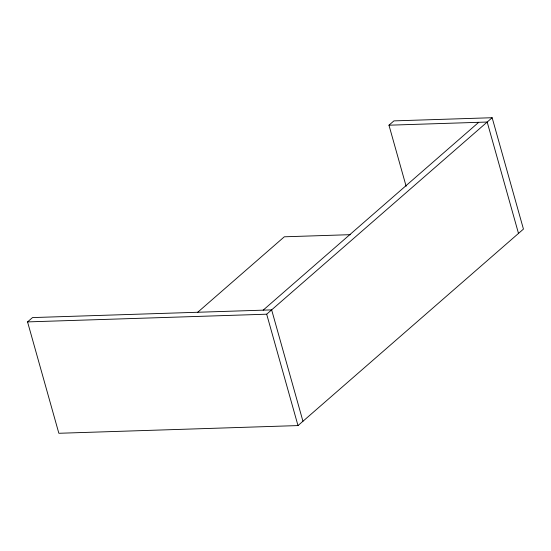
<?xml version="1.0" encoding="UTF-8"?>
<svg xmlns="http://www.w3.org/2000/svg" width="551" height="551" viewBox="0 0 551 551"><rect width="100%" height="100%" fill="white"/><g stroke="black" fill="none" stroke-linecap="round" stroke-linejoin="round"><path stroke-width="0.83" d="M406.128 186.252L388.965 125.201L393.924 120.883L492.146 117.721L523.45 229.099L297.995 425.579L58.854 433.279L27.55 321.901L32.502 317.583L271.643 309.882L302.947 421.26M197.499 312.451L284.316 236.799L350.546 234.664M263.164 310.158L478.709 122.315M27.55 321.901L266.684 314.201L492.146 117.721M388.965 125.201L487.187 122.04L518.498 233.417M266.684 314.201L297.995 425.579"/></g></svg>
